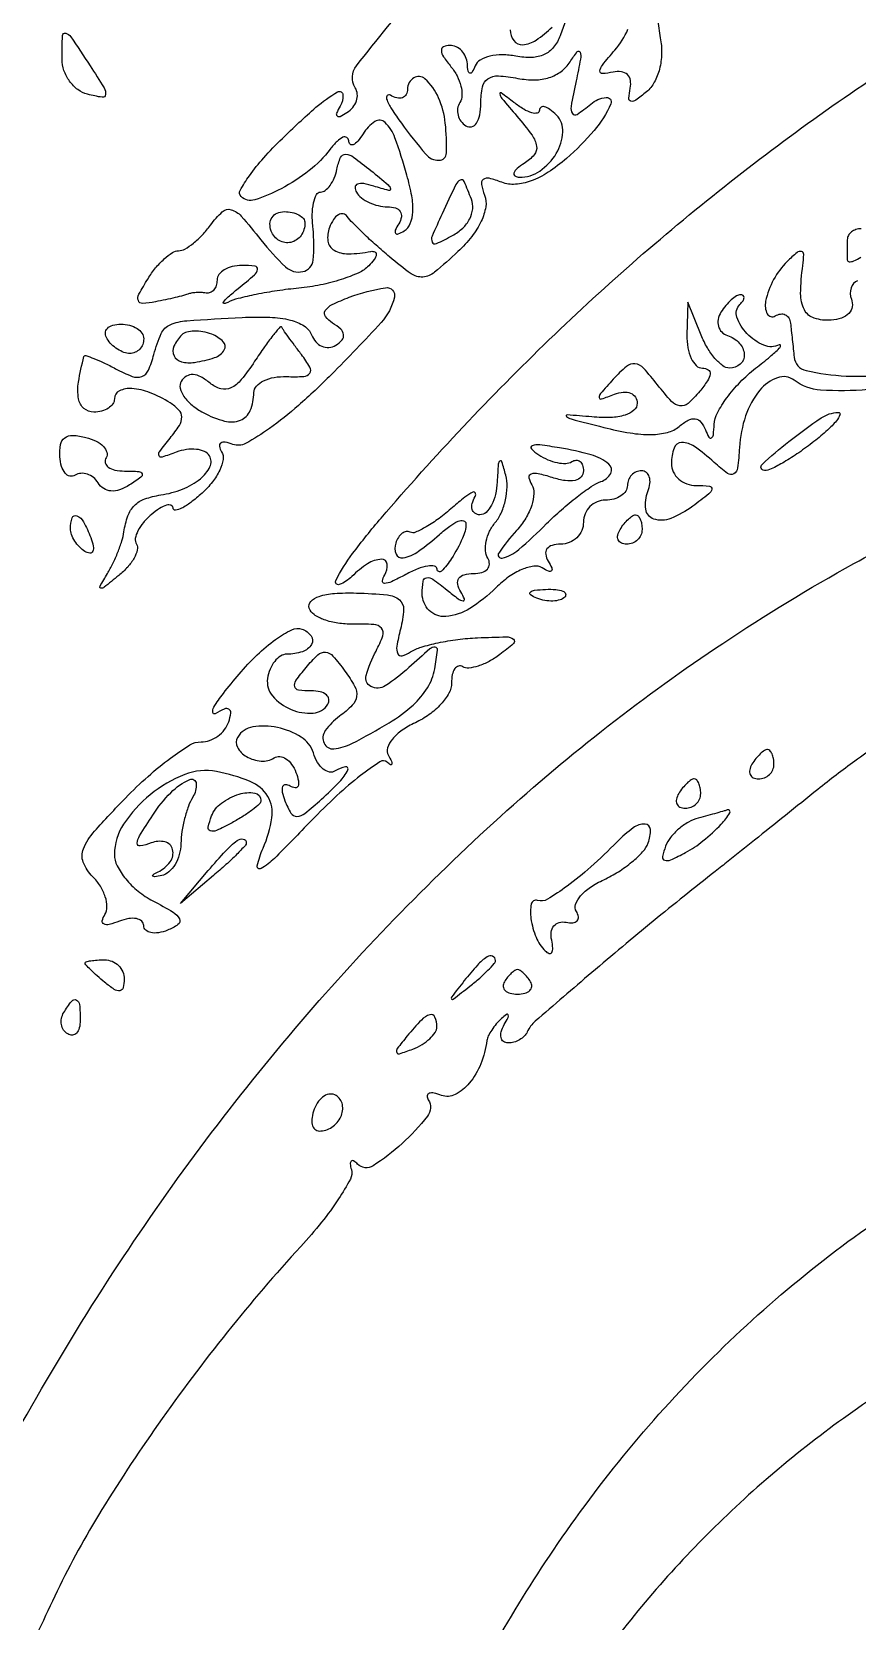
# Model space of a CAD drawing. Extents: x 123 to 893, y 112 to 937.
# Drawn here: x 780.4 to 836.7, y 436.6 to 544.9 of the extents above; entities that cross this region are included whole.
import ezdxf

# ---------------------------------------------------------------- set-up
doc = ezdxf.new("R2010")
doc.units = 0

msp = doc.modelspace()

# ---------------------------------------------------------------- linework, layer by layer
for points in [[(505, 723), (505.013655, 624.25, 0.000571), (505.06234, 586.230152, 0.000921), (505.200423, 553.846875, 0.000132), (505.38367, 525.076146, 0.063888), (505.630286, 523.25, 0.077982), (506.147819, 522.083228, 0.144438), (506.926697, 521.412716, 0.088454), (508.224277, 521.08494, 0.017747), (510.616631, 521, 0.016086), (512.298042, 521.054108, 0.026141), (513.716903, 521.220312, 0.024109), (514.785852, 521.456084, 0.332777), (515.015378, 521.75, 0.004505), (515.022414, 522.362296, 0.000001), (515.095159, 551.728108, 0.000021), (515.174312, 584.257832, 0.000013), (515.265378, 622.749944), (515.5, 722.999887)], [(816.778051, 545.653227, -0.00794), (816.417891, 544.660444, -0.079063), (815.961043, 543.86566, -0.115267), (815.326208, 543.37114, -0.102589), (814.480009, 543.174968, -0.053106), (813.393532, 543.265104, 0.046787), (812.470727, 543.353387, 0.058854), (811.618445, 543.254337, 0.070668), (810.95861, 542.995087, 0.167512), (810.613834, 542.604659, -0.026956), (810.408584, 542.174658, -0.347244), (810.255455, 542.109352, -0.295742), (810.134354, 542.244568, -0.02306), (810.078947, 542.75, 0.087055), (809.963777, 543.227349, 0.089023), (809.693473, 543.632812, 0.093433), (809.311945, 543.904555, 0.108567), (808.877555, 544, 0.109928), (808.453236, 543.90557, 0.307117), (808.304979, 543.65649, 0.134943), (808.45101, 543.226392, 0.02429), (808.963645, 542.543805, -0.05359), (809.381087, 541.914435, -0.058619), (809.640217, 541.229047, -0.066403), (809.711592, 540.593002, -0.133971), (809.569778, 540.112903, 0.103392), (809.417654, 539.692931, 0.098867), (809.442873, 539.240008, 0.096862), (809.641653, 538.824091, 0.094849), (809.983688, 538.510081, 0.207275), (810.37224, 538.453418, 0.183452), (810.705392, 538.694704, 0.101375), (810.928858, 539.255742, 0.044276), (811, 540.05756, -0.050048), (811.11114, 541.165121, -0.197562), (811.484705, 541.722901, -0.163938), (812.195765, 541.916319, -0.032383), (813.525217, 541.750429, 0.049576), (814.676665, 541.646735, 0.074819), (815.669323, 541.805521, 0.085164), (816.47749, 542.224102, 0.088254), (817.088337, 542.883851, -0.026574), (817.582865, 543.57071, -0.59925), (817.772624, 543.534984, -0.123279), (817.800422, 543.069531, -0.006299), (817.500238, 541.575368, 0.007562), (817.154072, 539.829507, 0.187566), (817.245231, 539.356032, 0.426951), (817.564359, 539.290436, 0.022105), (818.493542, 539.994641, -0.14388), (819.550012, 540.449959, -0.582708), (819.870919, 540.015973, -0.071521), (818.727599, 538.197623, -0.037648), (816.848172, 536.29537, -0.033782), (815.59614, 535.346263, -0.057173), (814.422312, 534.754608, -0.071349), (813.356192, 534.527154, -0.108965), (812.424563, 534.667321, 0.029264), (811.567672, 534.939821, 0.228359), (811.168366, 534.859031, 0.287558), (811.039781, 534.519618, 0.042159), (811.254157, 533.780062, -0.134803), (811.332567, 532.985921, -0.068193), (811.027645, 532.019894, -0.055722), (810.381769, 530.974086, -0.038026), (809.438244, 529.941983, -0.015307), (807.848098, 528.537224, -0.155462), (807.041175, 528.210701, -0.175696), (806.241039, 528.433684, -0.020774), (804.760478, 529.58553, -0.007341), (803.850277, 530.379648, -0.00786), (802.984582, 531.182567, -0.007517), (802.262571, 531.894752, -0.03626), (801.889163, 532.333846, 0.186041), (801.606648, 532.5152, 0.190896), (801.279225, 532.457495, 0.112841), (800.947415, 532.13158, 0.050849), (800.670548, 531.583846, 0.127649), (800.566163, 530.659752, 0.230582), (800.983515, 530.042696, 0.136878), (801.962599, 529.791856, 0.041613), (803.5, 529.953008, -0.155694), (803.77346, 529.919676, -0.334599), (803.868675, 529.743219, -0.124253), (803.729277, 529.411847, -0.032693), (803.350808, 528.972237, -0.093739), (802.668226, 528.497496, -0.027941), (801.477422, 528.042593, -0.026951), (800.055101, 527.671606, -0.026169), (798.587081, 527.451341, 0.01243), (797.11261, 527.271359, 0.013007), (795.67116, 527.020456, 0.012757), (794.43995, 526.740139, 0.054681), (793.736273, 526.476376, -0.105486), (793.480603, 526.408995, -0.632846), (793.433362, 526.497597, -0.053163), (793.758365, 526.850102, -0.00959), (794.44113, 527.425843, 0.008305), (795.554121, 528.359489, 0.176472), (795.760025, 528.730334, 0.428388), (795.591809, 528.950707, 0.027344), (794.69113, 529, 0.057202), (794.044295, 528.925756, 0.076512), (793.496769, 528.70625, 0.095513), (793.129789, 528.381475, 0.165457), (793, 528, -0.075146), (792.943594, 527.626809, -0.101574), (792.779688, 527.328536, -0.119953), (792.535622, 527.151665, -0.137085), (792.25, 527.118421, 0.030507), (791.9262, 527.149473, 0.02394), (791.573437, 527.144795, 0.024504), (791.244774, 527.108451, 0.053202), (791, 527.04191, -0.029387), (790.706972, 526.947081, -0.005236), (790.147942, 526.808052, -0.005644), (789.488441, 526.659194, -0.005064), (788.801506, 526.519532, -0.032608), (787.915374, 526.407955, -0.34205), (787.632391, 526.601175, -0.205571), (787.67284, 527.035174, -0.014956), (788.292053, 528.096043, -0.031363), (788.813343, 528.824765, -0.036985), (789.395956, 529.440713, -0.040168), (789.954406, 529.873212, -0.145688), (790.380304, 530, 0.132158), (790.811922, 530.116112, 0.037601), (791.389854, 530.512135, 0.035051), (792.000206, 531.076184, 0.03085), (792.554348, 531.743439, -0.046321), (793.361106, 532.655983, -0.265942), (793.96519, 532.800247, -0.14351), (794.649016, 532.361453, -0.012177), (795.994666, 530.733911, 0.038311), (797.678374, 528.901385, 0.245925), (798.85336, 528.577675, 0.323813), (799.553936, 529.358885, 0.053564), (799.548985, 531.504303, -0.029689), (799.501149, 532.460713, -0.048586), (799.587318, 533.266889, -0.064956), (799.780366, 533.824468, -0.284244), (800.064189, 534, 0.168861), (800.390033, 534.113275, 0.069906), (800.716512, 534.455346, 0.0582), (800.994639, 534.957007, 0.046113), (801.176676, 535.550114, -0.050296), (801.430405, 536.352859, -0.309136), (801.777877, 536.572897, -0.15089), (802.316458, 536.38562, -0.012546), (803.5, 535.468479, -0.003887), (804.676923, 534.492922, -0.173317), (804.834837, 534.221966, -0.553001), (804.712154, 534.108823, -0.010283), (803.698062, 534.406911, 0.033336), (803.009111, 534.575371, 0.128444), (802.573608, 534.539437, 0.30764), (802.417709, 534.328327, 0.149283), (802.507079, 533.988546, 0.092062), (802.850768, 533.610007, 0.053061), (803.379191, 533.290385, 0.050585), (803.998945, 533.073329, 0.059017), (804.618034, 533, -0.073408), (805.167378, 532.91891, -0.171574), (805.497797, 532.676503, -0.194515), (805.578477, 532.30487, -0.096074), (805.404508, 531.845492, 0.029647), (805.165657, 531.402288, 0.277216), (805.187632, 531.195421, 0.345147), (805.3661, 531.148054, 0.037095), (805.771819, 531.358976, 0.160193), (806.185269, 531.850306, 0.083439), (806.35823, 532.640984, 0.057003), (806.287003, 533.734939, 0.025105), (805.957183, 535.149296, 0.015181), (805.138794, 537.707136, 0.119403), (804.462816, 538.74409, 0.351221), (803.764049, 538.800034, 0.103175), (802.96094, 537.97104, -0.030491), (802.598789, 537.468959, -0.109403), (802.290065, 537.225868, -0.321793), (802.087447, 537.261396, -0.183901), (801.983509, 537.5, 0.24761), (801.851024, 537.724807, 0.251869), (801.592388, 537.740169, 0.090317), (801.190563, 537.456753, 0.030405), (800.718197, 536.913343, -0.062614), (799.291794, 535.471008, -0.044686), (797.385881, 534.231621, -0.044279), (795.571921, 533.467333, -0.280978), (794.640455, 533.692878, -0.334977), (794.581405, 534.115143, -0.027644), (795.211736, 535.114329, -0.02823), (796.185052, 536.331549, -0.017266), (797.459406, 537.657695, -0.011872), (799.748223, 539.777329, -0.054293), (801.226466, 540.821139, -0.546451), (801.593614, 540.623467, -0.158879), (801.404508, 539.845492, 0.028948), (801.154868, 539.383813, 0.323892), (801.191836, 539.19018, 0.309012), (801.391571, 539.158708, 0.02762), (801.861803, 539.41459, 0.081727), (802.263505, 539.764547, 0.0921), (802.511991, 540.21155, 0.100677), (802.570475, 540.684634, 0.119538), (802.431078, 541.111518, -0.314733), (802.515206, 542.605259, -0.008848), (806.804997, 547.869123, -0.01347)], [(775.390193, 441.915243, -0.029787), (785.897051, 460.327103, -0.031573), (798.333591, 476.987308, -0.032629), (812.331242, 491.434205, -0.037388), (827.5, 503.236295, -0.020044), (836.456047, 508.682919, -0.011327), (847.707344, 514.592839, -0.010958), (858.683033, 519.747732, -0.034633), (866.315974, 522.516094, 0.019513), (868.584838, 523.262222, 0.025441), (870.591256, 524.128573, 0.024615), (872.145675, 524.993358, 0.163297), (872.703013, 525.668447, 0.133312), (872.899365, 527.599251, 0.007036), (871.792841, 533.757432, 0.011979), (870.443156, 539.913953, 0.030897), (869.092092, 544.257779, 0.04367), (868.541479, 545.395873, 0.086596)], [(813, 545.059017, 0.164554), (813.249931, 544.320161, 0.251384), (813.852304, 544.046909, 0.131949), (814.776398, 544.362483, 0.047599), (815.859246, 545.25, -0.011012)], [(823.066824, 545.812319, 0.027452), (823.241269, 544.518212, -0.052865), (823.331561, 543.436149, -0.056815), (823.187989, 542.386121, -0.062011), (822.834425, 541.483287, -0.095527), (822.30369, 540.837077, -0.0156), (821.56476, 540.26178, -0.214812), (821.240512, 540.193639, -0.375711), (821.09158, 540.39537, -0.032462), (821.193576, 541.080727, 0.096164), (821.204739, 541.614775, 0.162819), (820.994859, 542.004832, 0.156716), (820.585111, 542.19946, 0.08752), (820.028062, 542.176021, -0.038543), (819.30363, 542.074227, -0.456462), (819.127904, 542.252957, -0.15169), (819.289118, 542.655891, -0.008937), (820.147574, 543.676021, 0.08016), (821.036124, 545.101363, 0.119426)], [(837.419687, 520.532292, -0.035027), (834.179629, 520.504252, -0.148547), (832.382679, 521.173069, 0.256105), (831.238898, 521.345718, 0.134479), (830.032712, 520.486482, 0.08936), (829.067622, 518.745741, 0.067258), (828.645564, 516.593742, -0.015529), (828.518824, 515.195677, -0.232674), (828.258571, 514.797297, -0.302659), (827.836666, 514.819628, -0.02366), (826.921259, 515.572043, 0.028485), (825.56974, 516.661251, 0.162929), (824.701319, 516.928327, 0.310717), (824.181047, 516.551235, 0.085482), (824, 515.5, 0.111976), (824.129776, 514.927783, 0.100127), (824.496769, 514.440625, 0.094445), (825.045408, 514.113807, 0.08745), (825.69113, 514, -0.022975), (826.60083, 513.958177, -0.436608), (826.756288, 513.756036, -0.187128), (826.559106, 513.425373, -0.007935), (825.452158, 512.588676, -0.06064), (823.958479, 511.7527, -0.179247), (822.802126, 511.712926, -0.290293), (822.250393, 512.387726, -0.122292), (822.400442, 513.601151, 0.060487), (822.534639, 514.136572, 0.106442), (822.495018, 514.589088, 0.150241), (822.292705, 514.886291, 0.170338), (821.968615, 515, 0.102345), (821.599, 514.923543, 0.098664), (821.284531, 514.70625, 0.097132), (821.07383, 514.381687, 0.095827), (821, 514, -0.148195), (820.884432, 513.618646, -0.098894), (820.559375, 513.29375, -0.082425), (820.073457, 513.074694, -0.064853), (819.5, 513, 0.099038), (818.927543, 512.885486, 0.097945), (818.440625, 512.559375, 0.097945), (818.114514, 512.072457, 0.099038), (818, 511.5, -0.103052), (817.880765, 510.927627, -0.098802), (817.542039, 510.440625, -0.09695), (817.036055, 510.114295, -0.095165), (816.440983, 510, 0.068269), (815.861625, 509.920525, 0.168066), (815.513263, 509.679285, 0.20018), (815.42359, 509.307968, 0.099174), (815.595492, 508.845492, -0.029239), (815.839214, 508.394132, -0.296825), (815.810783, 508.193007, -0.330435), (815.623543, 508.152118, -0.032586), (815.190983, 508.381966, 0.176708), (814.616058, 508.500767, 0.064371), (813.803157, 508.271758, 0.05377), (812.898254, 507.764877, 0.041864), (812.036475, 507.036475, -0.056551), (810.259926, 505.621994, -0.119924), (808.601324, 505.071009, -0.218837), (807.477022, 505.479959, -0.200383), (807, 506.622445, -0.034637), (807.058993, 507.473006, -0.332946), (807.299233, 507.715225, -0.194971), (807.72429, 507.61192, -0.014496), (808.691958, 506.872445, 0.00972), (809.456672, 506.276408, 0.129017), (809.784926, 506.143005, 0.575929), (809.87738, 506.263336, 0.037782), (809.632941, 506.75, -0.081714), (809.423489, 507.277573, -0.208263), (809.501895, 507.672896, -0.181527), (809.860399, 507.92091, -0.061593), (810.5, 508, 0.066579), (811.072184, 508.07653, 0.139547), (811.453236, 508.306618, 0.191028), (811.58653, 508.647486, 0.138074), (811.472927, 509.043805, -0.123381), (811.312688, 509.547413, -0.068331), (811.360616, 510.194638, -0.061501), (811.597676, 510.879544, -0.059234), (811.996486, 511.495766, 0.070766), (812.409413, 512.167115, 0.048677), (812.6848, 513.01845, 0.048551), (812.790999, 513.910054, 0.068963), (812.698577, 514.701961, 0.008679), (812.442283, 515.623541, 0.527621), (812.304056, 515.668, 0.213316), (812.189399, 515.453378, 0.004703), (812.116001, 514.25, -0.044837), (811.993654, 513.388824, -0.062715), (811.722989, 512.660938, -0.080181), (811.354595, 512.16748, -0.194779), (810.940983, 512, -0.145845), (810.598719, 512.102005, -0.185797), (810.407757, 512.367188, -0.132611), (810.410582, 512.771386, -0.064701), (810.612877, 513.25, 0.241269), (810.625947, 513.484711, 0.424155), (810.460249, 513.545313, 0.054124), (809.902399, 513.195705, 0.013197), (809.066907, 512.5, -0.020164), (808.149569, 511.757538, -0.028974), (807.27673, 511.182969, -0.028528), (806.54042, 510.811539, -0.227025), (806.170012, 510.825, 0.169797), (805.905769, 510.86397, 0.116543), (805.626868, 510.73875, 0.089028), (805.374706, 510.462125, 0.06003), (805.191667, 510.075, 0.178412), (805.215146, 509.326485, 0.358971), (805.70114, 509.06285, 0.10709), (806.753198, 509.514636, 0.029153), (808.171259, 510.654988, -0.025359), (808.873156, 511.228244, -0.060571), (809.458309, 511.557982, -0.143788), (809.826735, 511.597384, -0.367477), (809.984687, 511.404988, -0.104936), (809.753151, 510.398109, -0.031998), (809.000634, 509.017705, -0.058964), (808.3094, 508.164441, -0.656394), (808.015313, 508.285184, 0.347853), (807.842644, 508.494811, 0.093915), (807.381549, 508.506328, 0.054615), (806.694165, 508.315029, 0.027718), (805.879323, 507.935416, -0.012512), (804.900361, 507.442592, -0.104615), (804.420762, 507.328838, -0.474034), (804.281955, 507.490368, -0.094818), (804.43834, 507.900232, 0.164051), (804.609209, 508.635391, 0.399039), (804.225607, 508.968192, 0.132536), (803.272211, 508.664593, 0.053445), (802.2, 507.8, -0.107926), (801.339944, 507.248271, -0.680807), (801.106455, 507.50881, -0.04491), (802.252838, 509.359796, -0.016182), (804.193845, 511.77665, -0.023652), (815.671562, 523.942693, -0.025329), (827.998695, 534.679622, -0.025387), (841.320993, 544.093315, -0.023997)], [(836.95, 531.5, 0.077427), (836.587076, 531.443461, 0.090042), (836.279063, 531.279688, 0.100776), (836.073151, 531.036029, 0.125848), (836, 530.75), (836, 530.037469), (836, 529.377555, 0.403901), (836.126255, 529.246758, 0.107581), (836.440625, 529.30364, 0.051628), (836.923751, 529.565383, 0.023269)], [(836.707402, 527.957332, 0.227451), (836.254986, 527.461164, 0.166109), (836.283142, 526.704528, -0.133722), (836.335931, 526.181239, -0.152218), (836.109665, 525.732969, -0.118103), (835.608825, 525.414681, -0.064042), (834.89013, 525.266677, -0.096196), (833.752147, 525.399988, -0.199147), (833.080605, 525.967422, -0.123849), (832.820235, 527.081262, -0.029281), (832.965092, 529, 0.026182), (833.026169, 529.747333, 0.354246), (832.871203, 529.950458, 0.241119), (832.570769, 529.878519, 0.015954), (831.893697, 529.260123, 0.077136), (830.976024, 528.039838, 0.069283), (830.429353, 526.553675, 0.176481), (830.545195, 525.702269, 0.434564), (831.087785, 525.554254, -0.098501), (831.445296, 525.687683, -0.152746), (831.768756, 525.641337, -0.153588), (832.006948, 525.419325, -0.099895), (832.125, 525.059017, -0.001591), (832.181835, 524.563976, -0.000819), (832.25, 523.943899, -0.000814), (832.318046, 523.305713, -0.001231), (832.375, 522.75, 0.323313), (833.189461, 521.830844, 0.042953), (835.916435, 521.461973, 0.044292), (839.030506, 521.586379, 0.077741)], [(839.557015, 497.349209, 0.007502), (836.519051, 495.212239, 0.012028), (834, 493.288972, -0.000278), (831.783148, 491.512447, -0.000322), (829.670468, 489.823559, -0.000287), (827.879753, 488.39562, -0.001909), (826.984571, 487.6882, 0.00528), (822.764825, 484.307072, 0.005092), (818.565549, 480.796875, 0.001825), (814.707912, 477.480539, 0.110151), (814.166667, 476.75, -0.095513), (813.966736, 476.463134, -0.062928), (813.644643, 476.220313, -0.060336), (813.255564, 476.05592, -0.069923), (812.85765, 476, -0.162052), (812.547238, 476.103319, -0.183496), (812.37988, 476.367188, -0.122534), (812.396687, 476.771125, -0.059257), (812.601308, 477.25, 0.015014), (812.857907, 477.728576, 0.226751), (812.860878, 477.912236, 0.476478), (812.744506, 477.942162, 0.025923), (812.410325, 477.666667, 0.03127), (812.05557, 477.298615, 0.029511), (811.742038, 476.882292, 0.030823), (811.509299, 476.480337, 0.083793), (811.413633, 476.166667, -0.063624), (810.998279, 474.579204, -0.077364), (810.212215, 473.260107, -0.100179), (809.250887, 472.483865, -0.21471), (808.31902, 472.431075, 0.037039), (807.804626, 472.585902, 0.134973), (807.467178, 472.569013, 0.315884), (807.344542, 472.404484, 0.146582), (807.417242, 472.133905, -0.314761), (807.35357, 471.004423, -0.041523), (805.627707, 469.14886, -0.0423), (803.642603, 467.627052, -0.352303), (802.59248, 467.740854, 0.054185), (802.322139, 467.958189, 0.331424), (802.154249, 467.946216, 0.252226), (802.084339, 467.763478, 0.039782), (802.166667, 467.373924, -0.198944), (802.097367, 466.716134, -0.021137), (801.28904, 465.367617, -0.023494), (800.138016, 463.786435, -0.016764), (798.710916, 462.125244, 0.016906), (793.716943, 456.308742, 0.015577), (788.983471, 450.010522, 0.016209), (784.908982, 443.804129, 0.026808), (781.932573, 438.28933, -0.001441), (780.682354, 435.662309, -0.002205)], [(811.851371, 434.847658, -0.018187), (815.954315, 441.432298, -0.049068), (826.82714, 454.561514, -0.050584), (839.947559, 465.171317, -0.051873)], [(847.959245, 457.728679, 0.037962), (836.701438, 451.092078, 0.041873), (826.966581, 443.020563, 0.042661), (818.865896, 433.587862, 0.042451)]]:
    msp.add_lwpolyline(points, format="xyb")
for points in [[(784.338784, 542.605703, -0.006348), (785.291755, 541.110207, -0.162006), (785.40191, 540.646906, -0.433238), (785.164004, 540.460218, -0.025873), (784.16808, 540.666297, -0.096637), (783.503462, 540.986077, -0.075484), (782.939552, 541.557265, -0.073655), (782.559344, 542.285332, -0.083749), (782.428571, 543.060594, -0.009046), (782.45761, 544.665495, -0.473347), (782.674062, 544.830185, -0.188284), (783.020817, 544.589894, -0.003138)], [(806, 541.024316, -0.121918), (805.906737, 540.647521, -0.187675), (805.656063, 540.430096, -0.151109), (805.276996, 540.413595, -0.074419), (804.829152, 540.60559, 0.353711), (804.612923, 540.578117, 0.292627), (804.566489, 540.343152, 0.049668), (804.913518, 539.665866, 0.014371), (805.579152, 538.696032, 0.017545), (807.240277, 536.579064, 0.221628), (808.136876, 536.163321, 0.404768), (808.652805, 536.664849, 0.03415), (808.57547, 538.702103, 0.07703), (808.117583, 540.423534, 0.10623), (807.18395, 541.716501, 0.335428), (806.419287, 541.782783, 0.258005)], [(813.460237, 539.171717, -0.017753), (814.491951, 537.873846, -0.121079), (814.804422, 537.12468, -0.218726), (814.639173, 536.542341, -0.075049), (813.960237, 535.954263, 0.032581), (813.468375, 535.596292, 0.134811), (813.260164, 535.297446, 0.354103), (813.32947, 535.101607, 0.134916), (813.627555, 535.015313, 0.15417), (815.020203, 535.434466, 0.108718), (816.149435, 536.632294, 0.121101), (816.597245, 538.08863, 0.213844), (816.157618, 539.242382, 0.033855), (815.712275, 539.631181, 0.092311), (815.34005, 539.818356, 0.225556), (815.106159, 539.780166, 0.246109), (815, 539.577555, -0.345841), (814.848357, 539.38454, -0.134416), (814.485937, 539.394797, -0.062981), (813.922251, 539.647416, -0.027963), (813.25, 540.110322, 0.00816), (812.383846, 540.758747, 0.69056), (812.284903, 540.693579, 0.119248), (812.43824, 540.382313, 0.00301)], [(808.353663, 532.512493, 0.007018), (807.674764, 530.99303, 0.21727), (807.683527, 530.589903, 0.408485), (807.964644, 530.488696, 0.015344), (809.066424, 531.035549, 0.066817), (809.760221, 531.535937, 0.083453), (810.237666, 532.169218, 0.094593), (810.443328, 532.856242, 0.1177), (810.355773, 533.515254, 0.012878), (809.857626, 534.719712, 0.427873), (809.592054, 534.814934, 0.166415), (809.298097, 534.515795, 0.003156)], [(799, 531.89235, -0.15376), (798.732232, 531.042202, -0.18312), (798.041589, 530.571422, -0.1952), (797.247153, 530.691059, -0.168921), (796.700126, 531.339077, -0.09935), (796.614075, 531.845357, -0.141836), (796.752949, 532.276687, -0.143367), (797.099194, 532.564043, -0.102337), (797.595341, 532.666667, -0.053162), (798.132742, 532.609366, -0.072967), (798.587381, 532.439211, -0.092795), (798.892662, 532.187836, -0.176003)], [(800.789268, 521.550688, -0.015249), (798.55769, 519.453826, -0.026914), (796.57647, 517.884284, -0.028012), (794.951907, 516.865429, -0.220062), (794.085955, 516.803913, 0.042778), (793.561251, 516.952974, 0.193717), (793.255027, 516.893635, 0.311894), (793.16365, 516.672614, 0.085443), (793.312374, 516.303586, -0.182807), (793.414724, 515.776946, -0.068125), (793.184128, 515.046293, -0.055936), (792.685615, 514.239554, -0.042519), (791.976419, 513.478659, -0.02042), (791.217076, 512.845886, -0.045277), (790.580573, 512.443807, -0.092888), (790.163078, 512.320282, -0.44454), (790, 512.467457, 0.323634), (789.867709, 512.650434, 0.155591), (789.562609, 512.653517, 0.069201), (789.083175, 512.429689, 0.029449), (788.51101, 512.009138, 0.044173), (787.976409, 511.479205, 0.058889), (787.599818, 510.909206, 0.07274), (787.426077, 510.386651, 0.184382), (787.5, 510, -0.201252), (787.562225, 509.60533, -0.068093), (787.343794, 509.053325, -0.054723), (786.90541, 508.441995, -0.0395), (786.297031, 507.863307, -0.003554), (785.29456, 507.062013, -0.214073), (785.075712, 507.007194, -0.51883), (785.017292, 507.132174, -0.006809), (785.529921, 508, 0.025027), (785.894746, 508.672383, 0.018147), (786.234976, 509.453479, 0.018409), (786.50434, 510.220586, 0.03768), (786.646844, 510.841631, -0.047633), (786.919495, 511.930162, -0.111655), (787.364603, 512.635397, -0.111655), (788.069838, 513.080505, -0.047633), (789.158369, 513.353156, 0.056144), (790.652768, 513.754543, 0.075714), (791.862058, 514.456139, 0.108681), (792.519169, 515.27301, 0.259206), (792.484287, 516.025424, 0.153507), (792.146908, 516.316931, 0.075353), (791.592369, 516.462984, 0.063681), (790.91579, 516.449395, 0.052836), (790.217975, 516.269095, -0.012073), (789.252925, 515.933924, -0.384121), (789.042534, 516.028726, -0.27206), (789.074672, 516.301439, -0.008439), (789.798558, 517.223742, 0.028439), (790.429811, 518.097828, 0.143115), (790.597117, 518.670374, 0.194996), (790.405698, 519.142537, 0.06064), (789.798558, 519.632852, 0.045027), (788.432691, 520.323615, 0.076398), (787.186832, 520.609719, 0.131116), (786.33767, 520.448594, 0.288241), (786, 519.911516, -0.152675), (785.891319, 519.563888, -0.098159), (785.585367, 519.267758, -0.080882), (785.128183, 519.067972, -0.062725), (784.588484, 519, -0.184073), (783.915461, 519.25646, -0.168762), (783.553457, 519.906252, -0.084754), (783.547958, 521.050609, -0.024459), (783.923489, 522.785184, -0.426847), (784.04241, 522.850431, -0.015296), (784.586778, 522.660532, -0.019804), (785.273157, 522.365603, -0.01149), (786.074055, 521.960367, 0.031029), (787.21885, 521.436229, 0.182119), (787.868583, 521.431661, 0.203469), (788.317482, 521.853824, 0.039732), (788.690686, 522.925183, -0.040797), (789.19358, 524.359021, -0.190752), (789.80689, 524.959641, -0.082586), (790.936823, 525.227989, -0.004228), (794.706183, 525.454107, -0.021837), (796.609099, 525.468939, -0.052144), (798.006426, 525.271929, -0.077351), (798.949621, 524.874648, -0.164289), (799.44912, 524.271995, 0.087725), (799.738743, 523.790372, 0.112461), (800.155389, 523.486334, 0.122808), (800.633516, 523.408179, 0.11835), (801.0997, 523.561618, 0.073312), (801.529449, 523.923545, 0.220536), (801.636533, 524.281901, 0.174942), (801.43675, 524.656339, 0.045209), (800.880835, 525.073648, -0.095295), (800.401536, 525.514457, -0.313144), (800.389216, 525.921652, -0.138095), (800.861688, 526.335744, -0.021124), (802.024072, 526.831235, -0.051874), (804.502462, 527.482718, -0.531432), (805.103575, 526.833885, -0.128328), (804.197292, 525.114014, -0.011446)], [(827.381966, 525.809017, 0.088972), (827.190642, 525.324523, 0.118107), (827.207877, 524.852632, 0.128568), (827.43188, 524.467999, 0.117017), (827.822949, 524.225684, -0.123753), (828.63243, 523.709109, -0.174634), (828.971065, 522.931592, -0.232959), (828.699215, 522.275428, -0.182039), (827.967776, 522, -0.164775), (827.508286, 522.155651, -0.051767), (826.973103, 522.660938, -0.045335), (826.453334, 523.388885, -0.036836), (826.031162, 524.25), (825.126773, 526.5), (825.063386, 524.25, 0.047969), (825.121775, 523.38885, 0.069201), (825.348338, 522.660938, 0.090879), (825.698799, 522.171263, 0.194485), (826.122445, 522, -0.144985), (826.508321, 521.885705, -0.285619), (826.639035, 521.606926, -0.118303), (826.462747, 521.129166, -0.025937), (825.935431, 520.422199, -0.036333), (825.137447, 519.591573, -0.224006), (824.584892, 519.425437, -0.171663), (824.011505, 519.730303, -0.020175), (823.062987, 520.852409, 0.02048), (822.097363, 521.993339, 0.176886), (821.51493, 522.29458, 0.212705), (820.93517, 522.120313, 0.030974), (820.032757, 521.239857, 0.004984), (819.163082, 520.259847, 0.201911), (819.075707, 519.99386, 0.48596), (819.223962, 519.895663, 0.011679), (820.116091, 520.214307, -0.066388), (820.718792, 520.35786, -0.11986), (821.218746, 520.288763, -0.157652), (821.544155, 520.02093, -0.143324), (821.666667, 519.602314, -0.220661), (821.446224, 519.12713, -0.102616), (820.835341, 518.795339, -0.065229), (819.862213, 518.635533, -0.030507), (818.583333, 518.671992, 0.003451), (816.88163, 518.812863, 0.718249), (816.836508, 518.706361, 0.118275), (817.157765, 518.53486, 0.001536), (819.383056, 517.96232, 0.021117), (821.194911, 517.582713, 0.044373), (822.627934, 517.474157, 0.059471), (823.734447, 517.620936, 0.110963), (824.53581, 518.02972, -0.047713), (825.155135, 518.451036, -0.159928), (825.631431, 518.540095, -0.192871), (826.011693, 518.325699, -0.073827), (826.323807, 517.791738, 0.029638), (826.561049, 517.288893, 0.432018), (826.731548, 517.24443, 0.228359), (826.864178, 517.455377, 0.016233), (826.921053, 518.166593, -0.111236), (827.138279, 518.954873, -0.03663), (827.784622, 519.977414, -0.034385), (828.691797, 521.042175, -0.032796), (829.75, 521.990767, 0.00668), (830.737066, 522.786726, 0.021884), (831.358284, 523.349128, 0.174654), (831.444255, 523.529181, 0.589426), (831.363307, 523.585184, -0.219376), (830.316641, 523.555783, -0.098875), (829.157689, 524.350258, -0.110708), (828.472341, 525.462507, -0.286773), (828.675343, 526.342009, 0.04506), (828.886493, 526.59508, 0.133007), (828.961551, 526.806715, 0.259352), (828.898657, 526.943435, 0.159357), (828.725684, 527, 0.139533), (828.441753, 526.919192, 0.042692), (828.080311, 526.650149, 0.039015), (827.708452, 526.264806, 0.03402)], [(788, 524, -0.092995), (787.928382, 523.618268, -0.096318), (787.723586, 523.29375, -0.099231), (787.418051, 523.076556, -0.105429), (787.059017, 523, -0.089642), (786.653442, 523.073302, -0.053229), (786.2129, 523.29375, -0.051032), (785.806203, 523.617485, -0.06081), (785.5, 524, -0.139169), (785.392057, 524.379648, -0.191142), (785.521475, 524.70625, -0.138808), (785.889346, 524.926733, -0.066118), (786.440983, 525, -0.062283), (787.037096, 524.925455, -0.080552), (787.542039, 524.70625, -0.097988), (787.879982, 524.381379, -0.153634)], [(790.597766, 524.264432, 0.088217), (790.06511, 523.501375, 0.221001), (790.066152, 522.83834, 0.230229), (790.568808, 522.430493, 0.093975), (791.471056, 522.392873, 0.043257), (792.839528, 522.716453, 0.177761), (793.496283, 523.2373, 0.348793), (793.426603, 523.802135, 0.102974), (792.640894, 524.30756, 0.046205), (792.043684, 524.475458, 0.05075), (791.444513, 524.52368, 0.057047), (790.930742, 524.453856, 0.134897)], [(795.568557, 522.464287, -0.025235), (794.655723, 521.213625, -0.109661), (793.941448, 520.646123, -0.185811), (793.264686, 520.588113, -0.103063), (792.522126, 520.981637, 0.048369), (791.903407, 521.401358, 0.110385), (791.364112, 521.556153, 0.149937), (790.916026, 521.44744, 0.120972), (790.561019, 521.098732, 0.201117), (790.487192, 520.631261, 0.093341), (790.746124, 520.061334, 0.069765), (791.293917, 519.475543, 0.047086), (792.057638, 518.969153, 0.056745), (793.515898, 518.390035, 0.161451), (794.593385, 518.449873, 0.20365), (795.265384, 519.111239, 0.094519), (795.517048, 520.333333, -0.184814), (795.692576, 520.77265, -0.092898), (796.178846, 521.134631, -0.071729), (796.898363, 521.36625, -0.050815), (797.746035, 521.422857, 0.020591), (798.931796, 521.430344, 0.236252), (799.32683, 521.652082, 0.290146), (799.339388, 522.063304, 0.028649), (798.761954, 522.922857, -0.002446), (798.2931, 523.547439, -0.003266), (797.873935, 524.119319, -0.002292), (797.52803, 524.602421, -0.033439), (797.418426, 524.781208, 0.52827), (797.295933, 524.795442, 0.010173), (796.814179, 524.216611, 0.01504), (796.232156, 523.440897, 0.008395)], [(833.727129, 517, -0.015318), (832.691901, 516.235831, -0.019116), (831.68401, 515.594032, -0.017644), (830.812912, 515.125464, -0.121751), (830.342271, 515.022236, -0.670684), (830.18692, 515.431426, -0.021731), (832.016713, 516.999822, -0.017531), (834.214781, 518.602842, -0.143454), (835.384859, 518.977764, -0.531392), (835.501092, 518.814617, -0.085139), (835.262905, 518.405968, -0.03634), (834.643461, 517.767458, -0.015348)], [(785.429736, 515.88631, 0.2002), (785.375982, 515.549795, 0.180261), (785.574272, 515.255855, 0.104856), (786.036414, 515.054068, 0.048606), (786.690983, 514.984687, -0.012107), (787.677123, 514.952452, -0.302115), (787.883868, 514.797336, -0.33498), (787.809879, 514.563248, -0.013574), (787.026393, 514.037474, -0.054327), (786.35456, 513.708495, -0.103816), (785.762169, 513.625067, -0.128431), (785.270279, 513.789408, -0.110273), (784.888197, 514.180902, 0.08271), (784.565974, 514.549313, 0.092534), (784.153216, 514.776194, 0.100614), (783.71537, 514.827877, 0.118175), (783.319389, 514.697393, -0.195756), (782.965501, 514.637756, -0.166627), (782.640543, 514.836941, -0.103034), (782.396037, 515.300534, -0.051247), (782.278177, 515.957198, -0.062084), (782.31858, 516.784075, -0.192648), (782.606664, 517.250316, -0.174961), (783.160064, 517.415627, -0.049952), (784.059344, 517.27423, -0.049174), (784.754054, 517.01745, -0.085063), (785.253138, 516.659614, -0.127264), (785.483053, 516.263476, -0.20956)], [(814.952254, 516.087518, 0.045252), (815.566909, 515.758466, 0.049626), (816.212247, 515.557488, 0.055641), (816.792389, 515.504214, 0.134294), (817.202254, 515.625, -0.12139), (817.505654, 515.722849, -0.187507), (817.765662, 515.642324, -0.151507), (817.940762, 515.385847, -0.074714), (818, 514.991629, -0.189378), (817.839586, 514.583292, -0.154369), (817.428023, 514.34992, -0.091418), (816.758308, 514.331714, -0.038063), (815.874771, 514.539746, 0.020292), (814.908033, 514.803923, 0.142444), (814.425539, 514.776484, 0.372749), (814.283063, 514.526145, 0.089588), (814.472732, 514.044121, -0.153752), (814.622216, 513.454907, -0.065938), (814.468557, 512.648714, -0.056482), (814.060036, 511.76466, -0.047498), (813.442974, 510.936987, 0.032091), (812.220051, 509.39783, 0.683979), (812.45151, 509.054034, 0.123596), (813.584544, 509.625983, 0.017997), (815.488636, 511.397727, -0.015728), (816.50251, 512.349747, -0.016132), (817.565909, 513.227824, -0.016086), (818.535276, 513.928391, -0.062965), (819.193182, 514.260823, 0.181145), (819.859051, 514.822256, 0.364344), (819.739845, 515.452583, 0.103088), (818.5219, 516.086109, 0.027372), (816.372695, 516.565507, 0.009545), (815.023267, 516.763447, 0.113271), (814.500578, 516.711518, 0.554081), (814.45008, 516.499902, 0.052834)], [(784.381557, 510.448062, -0.036408), (784.556862, 509.868281, -0.155351), (784.525685, 509.512472, -0.32948), (784.325929, 509.393111, -0.1144), (783.988546, 509.507079, -0.061454), (783.610411, 509.810572, -0.051183), (783.290385, 510.21498, -0.053277), (783.072509, 510.65395, -0.088797), (783, 511.059017, -0.079093), (783.117673, 511.798253, -0.444011), (783.441482, 511.942608, -0.168622), (783.894727, 511.51997, -0.029964)], [(822, 511, -0.105053), (821.918938, 510.618444, -0.099167), (821.688914, 510.29375, -0.09642), (821.345238, 510.076123, -0.093332), (820.940983, 510, -0.108972), (820.586039, 510.078288, -0.182303), (820.3746, 510.29375, -0.161196), (820.343488, 510.6179, -0.082592), (820.5, 511, -0.029505), (820.768994, 511.382774, -0.035638), (821.066025, 511.70625, -0.038439), (821.34829, 511.934461, -0.151918), (821.559017, 512, -0.210953), (821.727648, 511.92554, -0.081139), (821.870461, 511.70625, -0.061769), (821.967655, 511.382849, -0.042167)], [(805.51498, 504.203664, 0.017511), (805.267534, 503.047746, 0.150447), (805.33149, 502.529492, 0.372733), (805.627319, 502.391739, 0.072383), (806.209918, 502.65351, -0.069036), (806.923592, 502.979905, -0.020698), (808.084566, 503.275981, -0.02032), (809.429697, 503.503666, -0.020723), (810.780093, 503.619546, -0.006161), (812.735793, 503.681835, -0.168953), (813.218056, 503.524569, -0.47529), (813.228259, 503.219689, -0.021381), (812.291122, 502.470923, -0.035278), (811.558006, 502.010433, -0.043965), (810.818168, 501.695501, -0.050025), (810.175082, 501.555333, -0.168624), (809.761028, 501.647693, 0.204873), (809.473289, 501.69101, 0.180706), (809.223552, 501.515612, 0.103227), (809.05442, 501.110196, 0.047412), (809, 500.537578, -0.12772), (808.821588, 499.850525, -0.057957), (808.274836, 499.090975, -0.051999), (807.475655, 498.379804, -0.04898), (806.531357, 497.832333, 0.044921), (805.632302, 497.320778, 0.06851), (804.972637, 496.713718, 0.093531), (804.640563, 496.110997, 0.211837), (804.691682, 495.603772, -0.017859), (804.90016, 495.205495, -0.157356), (804.926443, 495.011065, -0.520397), (804.83703, 494.969696, -0.05056), (804.607635, 495.136024, 0.339797), (804.119564, 495.171851, 0.018684), (802.78876, 494.223383, 0.022646), (801.184902, 492.867398, 0.013912), (799.416976, 491.136024, -0.003784), (796.912932, 488.582369, -0.067931), (796.002561, 487.887445, -0.655512), (795.74447, 488.081275, -0.04378), (796.142541, 489.277126, 0.062617), (796.747395, 491.351079, 0.1778), (796.462677, 492.80623, 0.161027), (795.271402, 493.822611, 0.049234), (792.971887, 494.505414, 0.143008), (790.799402, 494.300954, 0.075878), (788.446298, 492.924151, 0.076188), (786.620808, 490.91628, 0.1475), (786, 488.857623, 0.118685), (786.189453, 488.070737, 0.05491), (786.771613, 487.186499, 0.049998), (787.621977, 486.347061, 0.049138), (788.626768, 485.687572, -0.01347), (790.000074, 484.920185, -0.143665), (790.430902, 484.456716, -0.367537), (790.336101, 484.070805, -0.064861), (789.626768, 483.687019, -0.049327), (789.003528, 483.515984, -0.090076), (788.477863, 483.521454, -0.139782), (788.133258, 483.695565, -0.209276), (788, 484, 0.214388), (787.8637, 484.303271, 0.137974), (787.511187, 484.474344, 0.088143), (786.973534, 484.475294, 0.048123), (786.335955, 484.298676, -0.02831), (785.648109, 484.07849, -0.171698), (785.281076, 484.110458, -0.358011), (785.172351, 484.33199, -0.080734), (785.345146, 484.749441, 0.143132), (785.490932, 485.277763, 0.073817), (785.379055, 485.960337, 0.0637), (785.040001, 486.686071, 0.055335), (784.515186, 487.341956, -0.102473), (783.875777, 488.315429, -0.195736), (783.884664, 489.235932, -0.083748), (784.636714, 490.426598, -0.010154), (786.755995, 492.698022, -0.017773), (788.293306, 494.171454, -0.02263), (789.816344, 495.411637, -0.02143), (791.151761, 496.316027, -0.143572), (791.916667, 496.525446, 0.09052), (792.492816, 496.619955, 0.071246), (793.053213, 496.915551, 0.070545), (793.513148, 497.360193, 0.085129), (793.796399, 497.889196, 0.043656), (793.938877, 498.485617, 0.302892), (793.817043, 498.743751, 0.244229), (793.498515, 498.763692, 0.032289), (792.879732, 498.440669, -0.549799), (792.706727, 498.526322, -0.163121), (792.786546, 498.887184, -0.030657), (793.434731, 499.829828, -0.010042), (794.5, 501.137096, -0.025881), (795.743375, 502.456917, -0.035492), (796.998606, 503.49821, -0.03839), (798.10444, 504.168335, -0.205122), (798.793128, 504.212084, -0.147566), (799.421895, 503.749575, -0.305411), (799.451443, 503.167764, -0.180164), (798.824995, 502.669204, -0.07909), (797.761996, 502.5, 0.143439), (797.334365, 502.374745, 0.082935), (796.933797, 502.012386, 0.07097), (796.620051, 501.474745, 0.060277), (796.447028, 500.840037, 0.217629), (796.79174, 499.65399, 0.11493), (798.05524, 498.731753, 0.119902), (799.556668, 498.484833, 0.239835), (800.558021, 499.09388, 0.176609), (800.628976, 499.436925, 0.188577), (800.459601, 499.733827, 0.116634), (800.040883, 499.934737, 0.053841), (799.436572, 500, -0.031786), (798.561113, 500.055711, -0.314851), (798.302816, 500.290213, -0.21505), (798.385687, 500.698921, -0.017257), (799.074942, 501.5903, -0.028903), (799.881235, 502.454904, -0.216259), (800.39752, 502.635521, -0.192373), (800.910868, 502.375062, -0.022452), (801.731829, 501.352068, -0.033331), (802.389744, 500.313634, -0.156012), (802.52072, 499.627307, -0.166723), (802.225692, 499.018682, -0.039433), (801.357443, 498.272101, 0.079525), (800.387413, 497.292932, 0.269), (800.304034, 496.430985, 0.323254), (800.979244, 496.047635, 0.091424), (802.206872, 496.415683, 0.016965), (804.743918, 497.82663, 0.047897), (806.37228, 499.031922, 0.070344), (807.357638, 500.207907, 0.096102), (807.850265, 501.495727, 0.011226), (808.046486, 502.782824, 0.437229), (807.879979, 502.982311, 0.195), (807.524563, 502.858876, 0.004033), (806.094135, 501.585191, -0.040556), (804.482558, 500.348588, -0.266127), (803.504034, 500.296449, -0.360205), (803.173452, 501.052174, -0.05312), (803.848674, 502.717246, 0.035122), (804.315447, 503.759172, 0.272115), (804.2235, 504.26332, 0.202256), (803.697293, 504.523966, 0.020294), (802.265248, 504.552892, -0.041226), (801.244503, 504.616278, -0.051055), (800.321507, 504.848465, -0.059735), (799.621337, 505.202186, -0.166556), (799.291095, 505.633372, -0.281916), (799.397626, 506.096575, -0.121451), (799.958581, 506.443169, -0.061894), (801.004917, 506.642342, -0.022782), (802.510605, 506.670825, -0.015603), (804.621132, 506.548606, -0.150747), (805.442348, 506.212683, -0.242102), (805.72771, 505.552885, -0.044792)], [(816.729167, 506.395833, -0.126455), (816.402231, 506.202593, -0.060344), (815.916927, 506.123424, -0.05415), (815.359369, 506.160852, -0.051402), (814.8125, 506.316886, -0.054073), (814.395823, 506.538436, -0.470617), (814.37858, 506.720685, -0.168741), (814.670344, 506.862007, -0.018894), (815.416667, 506.921053, -0.028489), (816.112848, 506.910055, -0.077125), (816.592839, 506.799335, -0.208169), (816.77538, 506.614691, -0.296942)], [(794.410269, 496.854813, 0.267205), (794.388463, 496.159781, 0.141157), (795.00947, 495.521023, 0.111676), (796.003382, 495.217273, 0.158236), (796.895215, 495.435239, -0.166459), (797.282806, 495.523411, -0.121099), (797.701752, 495.371794, -0.092628), (798.090383, 494.992689, -0.061745), (798.383761, 494.442319, -0.037185), (798.555534, 493.871017, -0.152281), (798.525345, 493.514611, -0.325887), (798.32869, 493.392959, -0.119944), (798, 493.5, 0.124321), (797.670656, 493.604121, 0.330506), (797.476109, 493.476777, 0.145874), (797.452657, 493.105649, 0.034967), (797.63501, 492.508766, 0.042983), (798.047097, 491.660712, 0.27513), (798.450248, 491.442774, 0.1606), (798.994969, 491.647725, 0.014306), (800.123555, 492.611816, 0.016363), (801.364856, 493.811348, 0.078555), (801.928982, 494.613356, 0.626426), (801.764998, 494.823327, 0.08573), (801.071996, 494.544496, -0.187039), (800.673502, 494.47043, -0.125571), (800.248753, 494.668254, -0.089577), (799.859585, 495.124321, -0.055157), (799.57262, 495.771194, 0.176833), (798.73697, 496.853764, 0.089353), (797.118101, 497.510024, 0.093534), (795.436296, 497.544301, 0.216038)], [(829.5, 495, 0.082592), (829.343488, 494.6179, 0.161196), (829.3746, 494.29375, 0.182303), (829.586039, 494.078288, 0.108972), (829.940983, 494, 0.093332), (830.345238, 494.076123, 0.09642), (830.688914, 494.29375, 0.099167), (830.918938, 494.618444, 0.105053), (831, 495, 0.042167), (830.967655, 495.382849, 0.061769), (830.870461, 495.70625, 0.081139), (830.727648, 495.92554, 0.210953), (830.559017, 496, 0.151918), (830.34829, 495.934461, 0.038439), (830.066025, 495.70625, 0.035638), (829.768994, 495.382774, 0.029505)], [(791.346231, 492.751197, 0.050665), (791.047356, 492.136141, 0.025162), (790.790214, 491.307144, 0.024682), (790.607929, 490.412991, 0.033089), (790.537214, 489.588909, -0.062685), (790.427791, 488.837736, -0.068294), (790.1364, 488.160338, -0.077116), (789.715079, 487.6566, -0.130006), (789.225, 487.412712, -0.013533), (788.765863, 487.330992, -0.235631), (788.625625, 487.376494, -0.488879), (788.636683, 487.472064, -0.021451), (788.975, 487.658333, 0.119172), (789.801423, 488.351057, 0.221818), (789.970976, 489.190124, 0.28535), (789.447131, 489.705956, 0.148112), (788.496675, 489.637098, -0.046551), (787.760042, 489.430552, -0.486703), (787.55716, 489.610502, -0.123297), (787.719919, 490.125622, -0.007162), (788.611685, 491.530109, -0.04912), (789.844553, 493.060309, -0.093889), (791.136084, 493.957619, -0.523339), (791.581189, 493.688193, -0.15517)], [(796, 492.535184, -0.209733), (795.895736, 492.297554, -0.021885), (795.419111, 491.896025, -0.024194), (794.780012, 491.451296, -0.017045), (794.022505, 491.012045, -0.013467), (792.957994, 490.478702, -0.192214), (792.542176, 490.454668, -0.385819), (792.397061, 490.712709, -0.035579), (792.629494, 491.476861, -0.145329), (793.300196, 492.349949, -0.080893), (794.508993, 492.957423, -0.11581), (795.572302, 493.035882, -0.36896)], [(824.5, 493, 0.082592), (824.343488, 492.6179, 0.161196), (824.3746, 492.29375, 0.182303), (824.586039, 492.078288, 0.108972), (824.940983, 492, 0.093332), (825.345238, 492.076123, 0.09642), (825.688914, 492.29375, 0.099167), (825.918938, 492.618444, 0.105053), (826, 493, 0.042167), (825.967655, 493.382849, 0.061769), (825.870461, 493.70625, 0.081139), (825.727648, 493.92554, 0.210953), (825.559017, 494, 0.151918), (825.34829, 493.934461, 0.038439), (825.066025, 493.70625, 0.035638), (824.768994, 493.382774, 0.029505)], [(825.835144, 491.327072, 0.064407), (825.156542, 491.050082, 0.048012), (824.494064, 490.584968, 0.048777), (823.945271, 490.013601, 0.075484), (823.607649, 489.419934, 0.039926), (823.39723, 488.705951, 0.383853), (823.543449, 488.454224, 0.188254), (823.957017, 488.47932, 0.01466), (824.966812, 488.982238, 0.047381), (826.154546, 489.770781, 0.028754), (827.402873, 490.906669, 0.066304), (827.982969, 491.681557, 0.69896), (827.809017, 491.883999, -0.019288), (827.608866, 491.817551, -0.001742), (827.101722, 491.672551, -0.002261), (826.495301, 491.504406, -0.001765)], [(820.297894, 489.711963, -0.014473), (818.495905, 487.997416, -0.024489), (816.879482, 486.683245, -0.023846), (815.54263, 485.795923, -0.216032), (814.863273, 485.718988, 0.447172), (814.441374, 485.472787, 0.088441), (814.416463, 484.481885, 0.059732), (814.770615, 483.20528, 0.099189), (815.387722, 482.278944, 0.107305), (815.655881, 482.106455, 0.357979), (815.839935, 482.16944, 0.159239), (815.912637, 482.469486, 0.035156), (815.833333, 483, -0.084138), (815.805136, 483.554722, -0.141689), (815.984688, 483.981069, -0.160133), (816.344023, 484.212979, -0.115544), (816.82433, 484.225223, 0.068274), (817.286358, 484.193644, 0.190638), (817.574364, 484.330941, 0.232669), (817.656163, 484.603078, 0.097396), (817.517942, 484.97097, -0.228688), (817.46824, 485.44746, -0.092253), (817.807276, 486.026502, -0.065879), (818.476662, 486.620197, -0.041636), (819.3886, 487.131197, 0.033437), (820.384458, 487.667985, 0.032579), (821.309013, 488.336949, 0.034345), (822.04023, 489.032153, 0.094169), (822.413603, 489.63545, 0.098834), (822.569798, 490.548776, 0.395648), (822.205957, 490.915722, 0.169923), (821.400707, 490.666203, 0.03811)], [(795, 489.654988, -0.191119), (794.918017, 489.44834, -0.007508), (794.339062, 488.851732, -0.012381), (793.612165, 488.159969, -0.008332), (792.75, 487.404988), (790.5, 485.5), (792.404988, 487.75, -0.010402), (793.598996, 489.102181, -0.048385), (794.373826, 489.795506, -0.197337), (794.789444, 489.898791, -0.372044)], [(786.666667, 480.34921, -0.058985), (786.598355, 479.772162, -0.303392), (786.373636, 479.564488, -0.188172), (785.992221, 479.64783, -0.026407), (785.333333, 480.138321, -0.008736), (784.822431, 480.577629, -0.012937), (784.391667, 480.981783, -0.008084), (784.049962, 481.330516, -0.192074), (784, 481.455778, -0.344914), (784.064865, 481.538622, -0.021349), (784.391667, 481.604718, -0.024357), (784.822184, 481.651466, -0.014866), (785.333333, 481.666667, -0.097821), (785.842208, 481.566148, -0.09765), (786.275, 481.279664, -0.098226), (786.564818, 480.851978, -0.100269)], [(809.872445, 480.25, 0.001576), (808.99236, 479.120493, 0.377591), (809, 479, 0.377591), (809.120493, 478.99236, 0.001576), (810.25, 479.872445, 0.012436), (810.920402, 480.425681, 0.017649), (811.485937, 480.952641, 0.013803), (811.91885, 481.410139, 0.184603), (812, 481.622445, 0.307699), (811.806605, 481.90695, 0.241985), (811.426111, 481.869516, 0.065617), (810.76332, 481.306759, 0.017685)], [(812.603006, 480.166667, 0.156081), (812.524383, 479.850742, 0.191391), (812.654049, 479.578125, 0.128073), (812.996371, 479.393832, 0.059847), (813.5, 479.333333, 0.059847), (814.003629, 479.393832, 0.128073), (814.345951, 479.578125, 0.191391), (814.475617, 479.850742, 0.156081), (814.396994, 480.166667, 0.030643), (814.17176, 480.485629, 0.036533), (813.921053, 480.755208, 0.039602), (813.681431, 480.94484, 0.148655), (813.5, 481, 0.148655), (813.318569, 480.94484, 0.039602), (813.078947, 480.755208, 0.036533), (812.82824, 480.485629, 0.030643)], [(783.666667, 477.543989, -0.059057), (783.605052, 477.024148, -0.126631), (783.417083, 476.669932, -0.191218), (783.139071, 476.534562, -0.158515), (782.817021, 476.613087, -0.108766), (782.536973, 476.88478, -0.099739), (782.385962, 477.257398, -0.095385), (782.387618, 477.673795, -0.090093), (782.542705, 478.069098, -0.02679), (783.086603, 478.852054, -0.350126), (783.40792, 478.929499, -0.269722), (783.623697, 478.618676, -0.019984)], [(805.981001, 476.477108, 0.008807), (805.292701, 475.617386, 0.27071), (805.258808, 475.355597, 0.389672), (805.458284, 475.264678, 0.012731), (806.358556, 475.584097, 0.0442), (806.986565, 475.891147, 0.05126), (807.517826, 476.291272, 0.058677), (807.882557, 476.719384, 0.148172), (808, 477.106989, 0.097466), (807.870501, 477.765008, 0.389178), (807.530548, 477.925, 0.127361), (806.946872, 477.562498, 0.017238)], [(799.63617, 471.494256, 0.052397), (799.482868, 470.921921, 0.094863), (799.4984, 470.438938, 0.143728), (799.674188, 470.122304, 0.197116), (799.972368, 470, 0.148325), (800.838067, 470.262587, 0.13568), (801.448285, 470.969556, 0.160177), (801.552555, 471.801327, 0.209036), (801.121097, 472.425158, 0.157716), (800.728896, 472.521435, 0.122565), (800.308894, 472.38409, 0.09613), (799.923314, 472.023704, 0.065363)]]:
    msp.add_lwpolyline(points, format="xyb", close=True)

doc.saveas('drawing.dxf')
